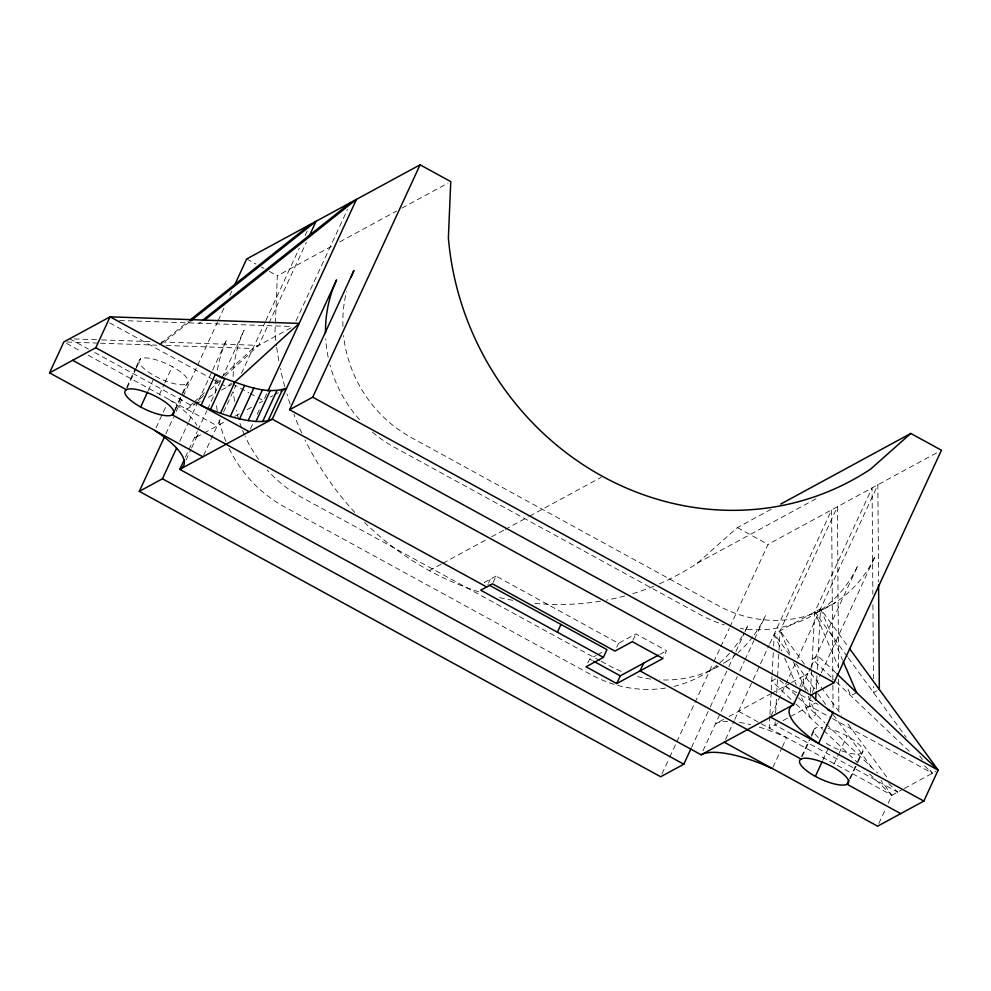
<?xml version="1.0" encoding="UTF-8"?>
<svg xmlns="http://www.w3.org/2000/svg" width="991" height="991" viewBox="0 0 991 991"><rect width="100%" height="100%" fill="white"/><g stroke="black" fill="none" stroke-linecap="round" stroke-linejoin="round"><path stroke-width="0.74" stroke-dasharray="4.96 3.72" d="M331.539 246.338L277.344 275.771L274.978 332.047A284.268 264.337 61.5 0 0 276.439 345.686M769.883 715.936L769.227 728.088L777.675 723.492M769.957 714.412L771.184 691.644M771.271 690.12L772.001 676.457M772.088 674.945L773.314 652.165M773.649 646.095L774.293 633.943L820.536 608.833L848.581 647.296M775.173 721.906L775.012 724.941L897.685 792.106L894.972 788.378M775.656 712.802L776.647 694.58M776.721 693.056L777.539 677.869L771.766 681.015L794.918 703.028M777.625 676.357L780.078 630.809L837.407 506.735L838.572 668.355M810.341 693.96L809.684 706.112L831.251 717.918M810.427 692.449L811.654 669.668M811.728 668.157L814.763 611.967L872.092 487.906L872.848 594.105M816.2 689.302L816.943 675.639M817.265 669.569L820.536 608.833L842.536 659.944M126.749 387.308L135.445 368.479M136.064 367.128L139.174 360.402M126.959 388.348L135.668 369.519M136.287 368.169L140.635 358.754M148.13 390.85L153.729 378.748M159.254 394.889L164.233 384.124M164.853 382.786L172.31 366.633M156.045 427.802L165.993 406.273M174.825 409.494L186.642 383.938A26.819 8.114 24.8 0 0 159.65 360.972A26.819 8.114 24.8 0 0 144.624 369.123A26.819 8.114 24.8 0 0 186.642 383.938M175.048 410.547L182.505 394.393M183.124 393.055L188.104 382.291M165.831 433.947L173.586 417.149M176.175 411.55L182.641 397.552M183.298 396.152L196.875 366.757M197.519 365.357L217.574 321.964M218.218 320.564L224.684 306.566M229.862 295.368L231.807 291.168M179.805 441.193L188.166 423.095M188.81 421.695L197.816 402.21M198.46 400.822L211.975 371.575M212.607 370.188L226.766 339.554A125.151 116.381 61.5 0 0 217.004 372.554M185.367 457.26L197.271 431.494M197.915 430.094L206.896 410.658M207.54 409.271L244.108 330.139A125.151 116.381 61.5 0 0 233.058 378.364M186.035 460.097L191.003 449.332M191.622 447.994L198.46 433.191A72.628 21.963 24.8 0 1 194.075 438.431L225.353 421.448M203.514 455.476L220.386 418.97M223.57 412.058L235.697 385.821M241.445 373.384L265.167 322.038M265.811 320.638L299.307 248.146M305.104 235.61L307.681 230.036M224.945 376.184L258.713 345.388L268.375 324.478M269.019 323.078L306.38 242.225M295.975 320.973L347.494 209.448M250.376 429.016L252.866 423.64M257.214 414.213L260.323 407.487M266.616 393.861L263.433 400.76L259.357 402.978M488.489 583.104L490.272 579.24M493.072 582.547L496.057 576.093L618.533 643.357L635.875 633.943L666.534 650.728L663.561 657.182M587.849 662.917L589.633 659.052L596.297 655.435M616.749 647.222L618.533 643.357M632.89 640.384L635.875 633.943M661.976 773.959L669.086 758.561M669.73 757.161L676.196 743.163M676.853 741.763L694.307 703.969M694.964 702.569L713.074 663.375M713.718 661.976L720.184 647.978M720.829 646.578L729.24 628.381M729.884 626.981L768.05 544.393L938.75 451.71M691.52 747.499L709.531 708.515M710.175 707.116L728.187 668.132M728.831 666.745L735.272 652.821M735.904 651.434L744.278 633.323M744.922 631.936L748.131 624.974A125.151 116.381 61.5 0 1 743.114 634.612M703.003 750.757L737.242 676.642M739.819 671.093L744.303 661.369M744.947 659.981L753.928 640.545M754.572 639.158L765.473 615.56A125.151 116.381 61.5 0 1 753.631 635.578M725.499 739.546L734.207 720.705M734.827 719.367L752.603 680.904M753.234 679.529L769.189 644.992M769.834 643.617L831.622 509.87L832.874 683.802M771.122 715.775L795.005 664.081M797.569 658.557L877.865 484.76L878.571 581.742M799.799 686.936L803.528 678.872M801.707 687.085L810.489 668.083M811.121 666.683L857.958 565.341A125.151 116.381 61.5 0 1 740.277 628.43M772.968 767.22L781.676 748.378M782.295 747.041L786.643 737.626L777.217 733.526A72.628 21.963 24.8 0 0 758.796 726.948M812.248 692.375L820.61 674.264M821.254 672.877L875.301 555.926A125.151 116.381 61.5 0 1 717.918 605.451L411.228 437.551A125.151 116.381 61.5 0 1 343.58 335.565M801.459 756.678L808.916 740.525M811.406 735.149L813.884 729.772M802.289 756.368L810.997 737.539M811.617 736.189L815.345 728.125M822.84 760.221L828.439 748.106M833.964 764.259L838.312 754.832M838.943 753.494L847.02 736.003M849.535 778.864L857.004 762.723M857.624 761.373L861.352 753.309M850.377 778.567L857.215 763.764M857.834 762.413L862.814 751.661A26.819 8.114 24.8 0 0 828.216 728.484M878.844 823.496L885.681 808.693M888.171 803.317L891.9 795.24L903.012 789.208M193.27 402.928L186.519 409.085L194.967 404.501M194.397 401.9L205.657 391.631M214.663 383.418L219.16 379.318M223.669 375.217L252.928 348.522L292.06 327.278M203.551 395.682L192.304 405.951L93.897 352.078M210.315 389.525L223.817 377.212M231.485 383.009L226.976 387.109L221.588 384.161M659.461 583.81A284.268 264.337 61.5 0 0 697.28 563.222L737.378 527.608L771.246 509.213M160.802 343.307L188.525 321.257M189.479 321.964L164.172 342.093L159.539 344.595M339.665 241.928L396.561 211.033M401.987 208.085L448.043 183.075M198.844 323.252L201.161 322.001M196.305 403.771L200.306 401.603M208.308 397.255L214.973 393.638M221.65 390.008L231.609 384.607M234.867 416.27L240.305 413.321M247.106 409.63L252.556 406.669M270.233 397.069L272.946 395.595M274.309 394.852L278.397 392.647M429.301 570.618L441.49 564.003M442.853 563.272L486.197 539.723M491.623 536.788L503.812 530.16M505.162 529.429L528.203 516.918M529.553 516.187L601.351 477.204M496.057 576.093L484.302 582.485L488.328 584.69M697.28 563.222L817.848 497.755M597.635 654.704L604.299 651.087M659.795 654.394L666.534 650.728M708.738 671.241L718.066 666.175M723.405 663.276L726.069 661.827M818.554 611.608L835.896 602.194M723.591 719.416L715.44 723.851A72.628 21.963 24.8 0 1 727.592 721.398M729.042 716.468L769.834 694.307M771.196 693.564L790.236 683.233M791.598 682.489L807.925 673.632A72.628 21.963 24.8 0 0 808.222 691.445M783.014 720.593L815.469 702.978M856.583 692.585L850.811 695.732L846.537 685.797M877.023 690.739L873.567 692.622L873.517 686.466M904.349 788.477L935.826 771.382M119.552 320.489L291.862 326.497M74.201 338.947L100.128 339.851M101.652 339.901L150.446 341.61M161.124 341.982L258.713 345.388M66.892 342.031L98.914 343.146M100.438 343.208L156.863 345.178M166.017 345.487L252.928 348.522M246.672 258.973L256.012 264.089M261.351 267.013L264.015 268.474M269.341 271.385L277.344 275.771M737.378 527.608L768.05 544.393M232.761 383.975L248.766 392.733M250.091 393.464L256.768 397.118M258.094 397.849L262.095 400.03M784.798 686.181L799.464 694.22M800.802 694.939L818.145 704.44M109.704 322.905L212.148 378.996M213.499 379.739L220.237 383.43M832.601 718.661L932.358 773.265L927.836 767.071M69.63 338.786L88.496 349.117M66.546 343.406L81.386 351.532M88.137 355.224L217.19 425.87M738.555 711.29L759.886 722.972M761.224 723.703L891.9 795.24L881.049 780.351M599.951 660.625L301.413 497.197A125.151 116.381 61.5 0 1 267.075 469.845M601.314 661.369L608.09 665.085A125.151 116.381 61.5 0 0 623.24 672.109M589.633 659.052L592.296 660.514M169.102 399.546L176.584 404.7A72.628 21.963 24.8 0 1 196.825 425.325M835.648 672.678L818.009 655.906L812.224 659.04L835.376 681.052M836.478 682.105L911.138 753.086M924.541 765.832L932.358 773.265M779.744 679.975L797.383 696.747M798.486 697.788L825.069 723.058M826.184 724.124L877.568 772.98M888.741 783.608L897.685 792.106M796.021 704.068L822.641 729.388M823.756 730.441L857.265 762.314M869.553 773.996L891.9 795.24M847.33 656.637L814.763 611.967L838.584 667.339M848.234 657.875L906.133 737.292M919.698 755.898L922.41 759.626M804.506 664.304L780.078 630.809L791.078 656.352M810.836 672.988L841.594 715.18M847.924 723.864L888.63 779.694M789.678 655.039L774.293 633.943L781.626 650.976M796.008 663.722L816.819 692.263M817.724 693.502L826.767 705.902M833.097 714.598L873.802 770.428M793.518 662.038L805.745 690.43M808.185 696.103L816.126 714.561L810.353 717.695L799.96 693.564M784.686 658.074L796.293 685.054M872.935 604.882L873.455 678.773M838.646 679.132L838.882 711.451M832.886 685.351L833.084 713.049M653.763 586.214A284.268 264.337 61.5 0 1 630.61 594.29M624.702 595.963A284.268 264.337 61.5 0 1 606.579 600.088M600.447 601.178A284.268 264.337 61.5 0 1 531.263 602.974M512.867 600.323A284.268 264.337 61.5 0 1 496.28 596.793M478.764 591.838A284.268 264.337 61.5 0 1 364.564 522.418M354.902 512.471A284.268 264.337 61.5 0 1 305.055 439.942M301.698 432.906A284.268 264.337 61.5 0 1 293.856 414.312M290.19 404.192A284.268 264.337 61.5 0 1 286.882 393.972M284.727 386.552A284.268 264.337 61.5 0 1 280.342 368.491M278.843 360.897A284.268 264.337 61.5 0 1 276.65 347.197M229.07 448.452A125.151 116.381 61.5 0 0 284.07 506.612L590.76 674.499A125.151 116.381 61.5 0 0 666.435 687.903M225.985 441.652A125.151 116.381 61.5 0 1 218.33 416.852M217.227 410.732A125.151 116.381 61.5 0 1 216.261 403.089M215.691 392.386A125.151 116.381 61.5 0 1 216.794 374.053M258.639 459.403A125.151 116.381 61.5 0 1 245.124 436.337M244.504 434.975A125.151 116.381 61.5 0 1 242.2 429.475M241.668 428.087A125.151 116.381 61.5 0 1 239.19 420.989M238.732 419.515A125.151 116.381 61.5 0 1 236.329 410.485M234.57 401.318A125.151 116.381 61.5 0 1 233.467 392.151M729.525 653.292A125.151 116.381 61.5 0 1 673.979 686.367M742.321 635.962A125.151 116.381 61.5 0 1 731.531 651M718.277 666.547A125.151 116.381 61.5 0 1 659.659 679.863M650.753 679.07A125.151 116.381 61.5 0 1 637.585 676.605M752.702 636.817A125.151 116.381 61.5 0 1 738.159 652.524M736.994 653.54A125.151 116.381 61.5 0 1 723.529 663.462M739.497 722.402A72.628 21.963 24.8 0 1 750.707 724.706M372.405 432.163A125.151 116.381 61.5 0 0 393.898 446.978L700.575 614.866A125.151 116.381 61.5 0 0 724.31 624.813M359.547 419.627A125.151 116.381 61.5 0 1 329.941 364.812M328.157 357.218A125.151 116.381 61.5 0 1 325.729 338.897M342.923 326.411A125.151 116.381 61.5 0 1 346.491 291.688M862.814 751.661A26.819 8.114 24.8 0 1 824.017 741.999M818.368 737.638A26.819 8.114 24.8 0 1 822.765 727.456"/><path stroke-width="1.49" d="M815.63 699.943L816.039 692.35M849.485 648.535L938.143 770.131L923.847 801.075L877.605 826.184L772.968 768.83L762.921 764.457A72.628 21.963 24.8 0 0 701.145 754.795L179.767 469.375A72.628 21.963 24.8 0 0 162.276 435.644L154.311 430.156L49.55 372.864L63.845 341.932L110.088 316.823L299.171 323.413L233.888 382.947M49.55 372.864L95.793 347.754L110.088 316.823L222.046 378.104M140.672 406.991L147.51 392.201M174.205 410.844L172.347 414.882A26.819 8.114 24.8 0 1 130.329 400.067A26.819 8.114 24.8 0 1 145.355 391.916A26.819 8.114 24.8 0 1 172.347 414.882L486.692 586.969M690.876 748.886L683.802 764.21L660.675 776.758L139.31 491.338L164.531 436.746M234.384 285.569L246.672 258.973L420.085 164.816L450.756 181.613L448.39 237.877A284.268 264.337 61.5 0 0 870.693 469.065L910.779 433.451L941.45 450.236L834.088 682.601L810.96 695.149L289.595 409.729L353.936 270.506A125.151 116.381 61.5 0 0 351.037 277.331M139.31 491.338L162.437 478.789L176.584 448.155M184.128 459.948L179.767 469.375L272.252 419.156L336.593 279.92A125.151 116.381 61.5 0 0 325.506 332.753M224.771 378.537L215.344 374.437L201.049 405.381L210.476 409.481L224.771 378.537C244.158 385.177 265.997 395.062 286.548 388.212L281.11 391.16M210.476 409.481L220.498 413.284L234.793 382.353M308.957 236.651L316.042 221.315L190.681 320.997M220.498 413.284L230.271 416.455L244.566 385.524M230.271 416.455L239.574 418.92L253.869 387.976M239.574 418.92L248.196 420.605L262.504 389.661M267.904 391.098L356.5 199.34L204.629 320.118M248.196 420.605L255.951 421.472L270.246 390.541M255.951 421.472L262.627 421.522L276.935 390.59M262.627 421.522L268.115 420.741L282.41 389.81M289.595 409.729L312.722 397.18L420.085 164.816M557.388 632.184L560.968 624.454M603.395 657.367L480.722 590.215L492.477 583.835L614.953 651.099L632.295 641.685L662.967 658.47L616.724 683.579L586.053 666.794L603.395 657.367L606.975 649.638L489.678 585.421M616.724 683.579L620.304 675.837L658.445 655.125M643.617 663.177L640.037 670.919L801.05 759.056M800.455 689.773L793.618 704.576L701.145 754.795M815.382 776.362L822.22 761.559M848.915 780.214L847.057 784.24A26.819 8.114 24.8 0 1 805.039 769.437A26.819 8.114 24.8 0 1 820.065 761.286A26.819 8.114 24.8 0 1 847.057 784.24L900.72 813.623M189.727 320.304L310.257 224.449M202.461 320.378L350.715 202.486M780.722 504.072L910.779 433.451M268.115 420.741L272.252 419.156L793.618 704.576A72.628 21.963 24.8 0 0 811.109 738.295L819.086 743.783L923.847 801.075M312.722 397.18L834.088 682.601M827.522 709.581L938.143 770.131L836.751 673.719M95.793 347.754L249.137 431.704M770.503 717.125L818.591 743.448L832.886 712.517L825.404 707.351A72.628 21.963 24.8 0 1 810.737 694.456M72.665 360.315L126.34 389.698M593.634 661.245L620.304 675.837M154.807 430.49L202.895 456.814M724.26 742.234L772.348 768.558M162.437 478.789L683.802 764.21M843.143 661.356L856.583 692.585M878.583 584.814L879.339 689.488"/></g></svg>
